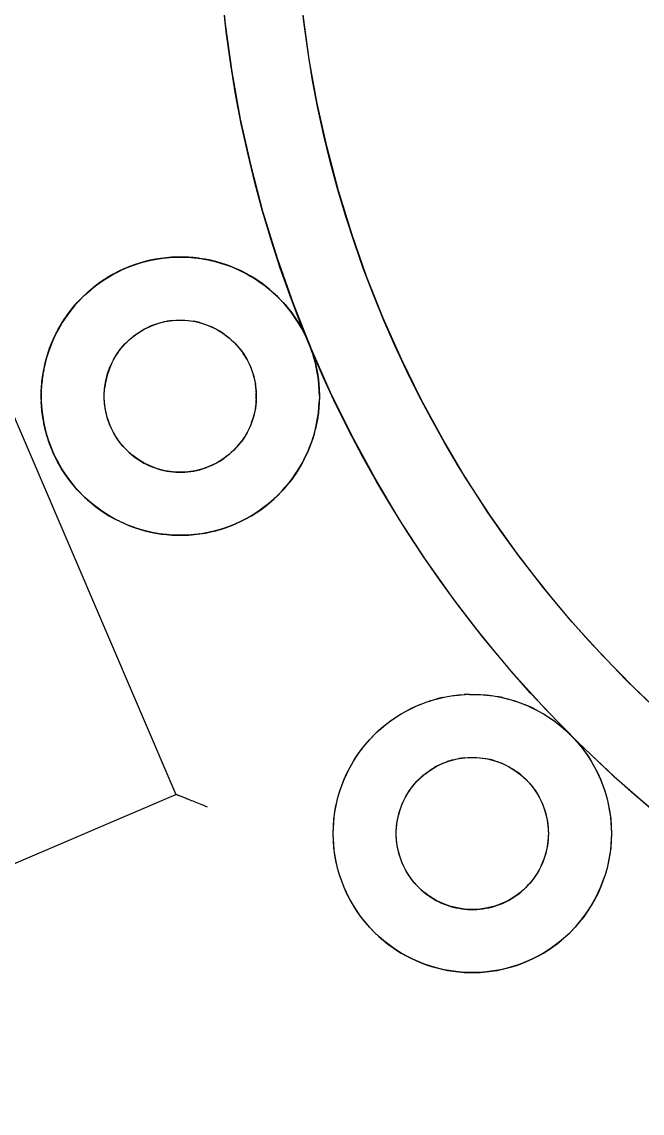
# Model space of a CAD drawing. Header units: millimetres. Extents: x -65 to 206, y -204 to 46.
# Drawn here: x -32.29 to -18.01, y -28.35 to -3.25 of the extents above; entities that cross this region are included whole.
import ezdxf

# ---------------------------------------------------------------- set-up
doc = ezdxf.new("R2010")
doc.units = ezdxf.units.MM
doc.layers.add('TOP_XY', color=7, linetype='Continuous')

msp = doc.modelspace()

# ---------------------------------------------------------------- linework, layer by layer
for centre, radius in [((0, 0), 27.8), ((0, 0), 26), ((-28.64, -11.863), 3.2), ((-28.64, -11.863), 1.75), ((-21.92, -21.92), 3.2), ((-21.92, -21.92), 1.75)]:
    msp.add_circle(centre, radius)
at = {"layer": 'TOP_XY'}
for p, q in [((-27.602, -3.309), (-27.712, -2.209)), ((-25.672, -4.118), (-25.815, -3.094)), ((-27.449, -4.403), (-27.602, -3.309)), ((-25.488, -5.136), (-25.672, -4.118)), ((-27.252, -5.491), (-27.449, -4.403)), ((-25.263, -6.145), (-25.488, -5.136)), ((-27.012, -6.57), (-27.252, -5.491)), ((-24.999, -7.144), (-25.263, -6.145)), ((-35.046, -6.316), (-28.743, -21.022)), ((-26.73, -7.639), (-27.012, -6.57)), ((-24.695, -8.133), (-24.999, -7.144)), ((-26.405, -8.696), (-26.73, -7.639)), ((-24.352, -9.108), (-24.695, -8.133)), ((-29.599, -8.81), (-29.476, -8.774)), ((-29.458, -8.769), (-29.581, -8.804)), ((-29.476, -8.774), (-29.581, -8.804)), ((-29.476, -8.774), (-29.352, -8.743)), ((-29.476, -8.774), (-29.458, -8.769)), ((-29.335, -8.739), (-29.458, -8.769)), ((-29.352, -8.743), (-29.458, -8.769)), ((-29.352, -8.743), (-29.227, -8.718)), ((-29.352, -8.743), (-29.335, -8.739)), ((-29.21, -8.714), (-29.335, -8.739)), ((-29.227, -8.718), (-29.335, -8.739)), ((-29.227, -8.718), (-29.102, -8.697)), ((-29.227, -8.718), (-29.21, -8.714)), ((-29.084, -8.694), (-29.21, -8.714)), ((-29.102, -8.697), (-29.21, -8.714)), ((-29.102, -8.697), (-28.975, -8.681)), ((-29.102, -8.697), (-29.084, -8.694)), ((-28.958, -8.679), (-29.084, -8.694)), ((-28.975, -8.681), (-29.084, -8.694)), ((-28.975, -8.681), (-28.848, -8.67)), ((-28.975, -8.681), (-28.958, -8.679)), ((-28.831, -8.669), (-28.958, -8.679)), ((-28.848, -8.67), (-28.958, -8.679)), ((-28.848, -8.67), (-28.72, -8.664)), ((-28.848, -8.67), (-28.831, -8.669)), ((-28.72, -8.664), (-28.831, -8.669)), ((-28.704, -8.664), (-28.831, -8.669)), ((-28.72, -8.664), (-28.592, -8.664)), ((-28.72, -8.664), (-28.704, -8.664)), ((-28.592, -8.664), (-28.704, -8.664)), ((-28.577, -8.664), (-28.704, -8.664)), ((-28.592, -8.664), (-28.465, -8.668)), ((-28.592, -8.664), (-28.577, -8.664)), ((-28.465, -8.668), (-28.577, -8.664)), ((-28.449, -8.669), (-28.577, -8.664)), ((-28.465, -8.668), (-28.338, -8.678)), ((-28.465, -8.668), (-28.449, -8.669)), ((-28.338, -8.678), (-28.449, -8.669)), ((-28.323, -8.679), (-28.449, -8.669)), ((-28.211, -8.692), (-28.338, -8.678)), ((-28.338, -8.678), (-28.323, -8.679)), ((-28.211, -8.692), (-28.323, -8.679)), ((-28.196, -8.694), (-28.323, -8.679)), ((-28.211, -8.692), (-28.085, -8.712)), ((-28.211, -8.692), (-28.196, -8.694)), ((-28.085, -8.712), (-28.196, -8.694)), ((-28.071, -8.714), (-28.196, -8.694)), ((-28.085, -8.712), (-27.959, -8.736)), ((-28.085, -8.712), (-28.071, -8.714)), ((-27.959, -8.736), (-28.071, -8.714)), ((-27.946, -8.739), (-28.071, -8.714)), ((-27.959, -8.736), (-27.835, -8.766)), ((-27.959, -8.736), (-27.946, -8.739)), ((-27.835, -8.766), (-27.946, -8.739)), ((-27.822, -8.769), (-27.946, -8.739)), ((-27.835, -8.766), (-27.712, -8.801)), ((-27.835, -8.766), (-27.822, -8.769)), ((-27.712, -8.801), (-27.822, -8.769)), ((-27.7, -8.804), (-27.822, -8.769)), ((-26.038, -9.739), (-26.405, -8.696)), ((-30.185, -9.061), (-30.072, -9.001)), ((-30.053, -8.992), (-30.166, -9.05)), ((-30.072, -9.001), (-30.166, -9.05)), ((-30.072, -9.001), (-29.956, -8.946)), ((-30.072, -9.001), (-30.053, -8.992)), ((-29.938, -8.938), (-30.053, -8.992)), ((-29.956, -8.946), (-30.053, -8.992)), ((-29.956, -8.946), (-29.839, -8.896)), ((-29.956, -8.946), (-29.938, -8.938)), ((-29.821, -8.889), (-29.938, -8.938)), ((-29.839, -8.896), (-29.938, -8.938)), ((-29.839, -8.896), (-29.72, -8.851)), ((-29.839, -8.896), (-29.821, -8.889)), ((-29.701, -8.844), (-29.821, -8.889)), ((-29.72, -8.851), (-29.821, -8.889)), ((-29.72, -8.851), (-29.599, -8.81)), ((-29.72, -8.851), (-29.701, -8.844)), ((-29.581, -8.804), (-29.701, -8.844)), ((-29.599, -8.81), (-29.701, -8.844)), ((-29.599, -8.81), (-29.581, -8.804)), ((-27.712, -8.801), (-27.591, -8.84)), ((-27.712, -8.801), (-27.7, -8.804)), ((-27.591, -8.84), (-27.7, -8.804)), ((-27.579, -8.844), (-27.7, -8.804)), ((-27.471, -8.884), (-27.591, -8.84)), ((-27.591, -8.84), (-27.579, -8.844)), ((-27.471, -8.884), (-27.579, -8.844)), ((-27.46, -8.889), (-27.579, -8.844)), ((-27.471, -8.884), (-27.353, -8.933)), ((-27.471, -8.884), (-27.46, -8.889)), ((-27.353, -8.933), (-27.46, -8.889)), ((-27.343, -8.938), (-27.46, -8.889)), ((-27.353, -8.933), (-27.238, -8.987)), ((-27.353, -8.933), (-27.343, -8.938)), ((-27.238, -8.987), (-27.343, -8.938)), ((-27.227, -8.992), (-27.343, -8.938)), ((-27.238, -8.987), (-27.124, -9.045)), ((-27.238, -8.987), (-27.227, -8.992)), ((-27.124, -9.045), (-27.227, -8.992)), ((-27.114, -9.05), (-27.227, -8.992)), ((-30.61, -9.342), (-30.508, -9.265)), ((-30.49, -9.252), (-30.593, -9.328)), ((-30.508, -9.265), (-30.593, -9.328)), ((-30.508, -9.265), (-30.403, -9.193)), ((-30.508, -9.265), (-30.49, -9.252)), ((-30.385, -9.181), (-30.49, -9.252)), ((-30.403, -9.193), (-30.49, -9.252)), ((-30.403, -9.193), (-30.295, -9.124)), ((-30.403, -9.193), (-30.385, -9.181)), ((-30.277, -9.113), (-30.385, -9.181)), ((-30.295, -9.124), (-30.385, -9.181)), ((-30.295, -9.124), (-30.185, -9.061)), ((-30.295, -9.124), (-30.277, -9.113)), ((-30.166, -9.05), (-30.277, -9.113)), ((-30.185, -9.061), (-30.277, -9.113)), ((-30.185, -9.061), (-30.166, -9.05)), ((-27.124, -9.045), (-27.013, -9.108)), ((-27.124, -9.045), (-27.114, -9.05)), ((-27.013, -9.108), (-27.114, -9.05)), ((-27.004, -9.113), (-27.114, -9.05)), ((-26.904, -9.175), (-27.013, -9.108)), ((-27.013, -9.108), (-27.004, -9.113)), ((-26.904, -9.175), (-27.004, -9.113)), ((-26.896, -9.181), (-27.004, -9.113)), ((-26.904, -9.175), (-26.798, -9.246)), ((-26.904, -9.175), (-26.896, -9.181)), ((-26.798, -9.246), (-26.896, -9.181)), ((-26.79, -9.252), (-26.896, -9.181)), ((-26.798, -9.246), (-26.695, -9.322)), ((-26.798, -9.246), (-26.79, -9.252)), ((-26.695, -9.322), (-26.79, -9.252)), ((-26.688, -9.328), (-26.79, -9.252)), ((-23.971, -10.069), (-24.352, -9.108)), ((-30.897, -9.595), (-30.805, -9.507)), ((-30.788, -9.491), (-30.88, -9.578)), ((-30.805, -9.507), (-30.88, -9.578)), ((-30.805, -9.507), (-30.709, -9.422)), ((-30.805, -9.507), (-30.788, -9.491)), ((-30.692, -9.407), (-30.788, -9.491)), ((-30.709, -9.422), (-30.788, -9.491)), ((-30.709, -9.422), (-30.61, -9.342)), ((-30.709, -9.422), (-30.692, -9.407)), ((-30.593, -9.328), (-30.692, -9.407)), ((-30.61, -9.342), (-30.692, -9.407)), ((-30.61, -9.342), (-30.593, -9.328)), ((-26.695, -9.322), (-26.596, -9.402)), ((-26.695, -9.322), (-26.688, -9.328)), ((-26.596, -9.402), (-26.688, -9.328)), ((-26.589, -9.407), (-26.688, -9.328)), ((-26.596, -9.402), (-26.499, -9.485)), ((-26.596, -9.402), (-26.589, -9.407)), ((-26.499, -9.485), (-26.589, -9.407)), ((-26.493, -9.491), (-26.589, -9.407)), ((-26.499, -9.485), (-26.406, -9.572)), ((-26.499, -9.485), (-26.493, -9.491)), ((-26.406, -9.572), (-26.493, -9.491)), ((-26.4, -9.578), (-26.493, -9.491)), ((-31.152, -9.881), (-31.071, -9.782)), ((-31.055, -9.763), (-31.136, -9.861)), ((-31.071, -9.782), (-31.136, -9.861)), ((-31.071, -9.782), (-30.986, -9.687)), ((-31.071, -9.782), (-31.055, -9.763)), ((-30.969, -9.669), (-31.055, -9.763)), ((-30.986, -9.687), (-31.055, -9.763)), ((-30.986, -9.687), (-30.897, -9.595)), ((-30.986, -9.687), (-30.969, -9.669)), ((-30.88, -9.578), (-30.969, -9.669)), ((-30.897, -9.595), (-30.969, -9.669)), ((-30.897, -9.595), (-30.88, -9.578)), ((-26.316, -9.663), (-26.406, -9.572)), ((-26.406, -9.572), (-26.4, -9.578)), ((-26.316, -9.663), (-26.4, -9.578)), ((-26.311, -9.669), (-26.4, -9.578)), ((-26.316, -9.663), (-26.23, -9.758)), ((-26.316, -9.663), (-26.311, -9.669)), ((-26.23, -9.758), (-26.311, -9.669)), ((-26.226, -9.763), (-26.311, -9.669)), ((-26.23, -9.758), (-26.148, -9.856)), ((-26.23, -9.758), (-26.226, -9.763)), ((-26.148, -9.856), (-26.226, -9.763)), ((-26.144, -9.861), (-26.226, -9.763)), ((-25.631, -10.766), (-26.038, -9.739)), ((-31.302, -10.087), (-31.229, -9.982)), ((-31.214, -9.962), (-31.288, -10.066)), ((-31.229, -9.982), (-31.288, -10.066)), ((-31.229, -9.982), (-31.152, -9.881)), ((-31.229, -9.982), (-31.214, -9.962)), ((-31.136, -9.861), (-31.214, -9.962)), ((-31.152, -9.881), (-31.214, -9.962)), ((-31.152, -9.881), (-31.136, -9.861)), ((-26.148, -9.856), (-26.07, -9.957)), ((-26.148, -9.856), (-26.144, -9.861)), ((-26.07, -9.957), (-26.144, -9.861)), ((-26.066, -9.962), (-26.144, -9.861)), ((-26.07, -9.957), (-25.996, -10.061)), ((-26.07, -9.957), (-26.066, -9.962)), ((-25.996, -10.061), (-26.066, -9.962)), ((-25.993, -10.066), (-26.066, -9.962)), ((-31.422, -10.282), (-31.483, -10.393)), ((-31.435, -10.305), (-31.371, -10.195)), ((-31.435, -10.305), (-31.422, -10.282)), ((-31.357, -10.172), (-31.422, -10.282)), ((-31.371, -10.195), (-31.422, -10.282)), ((-31.371, -10.195), (-31.302, -10.087)), ((-31.371, -10.195), (-31.357, -10.172)), ((-31.288, -10.066), (-31.357, -10.172)), ((-31.302, -10.087), (-31.357, -10.172)), ((-31.302, -10.087), (-31.288, -10.066)), ((-29.413, -10.293), (-29.35, -10.264)), ((-29.286, -10.237), (-29.35, -10.264)), ((-29.221, -10.212), (-29.286, -10.237)), ((-29.221, -10.212), (-29.155, -10.19)), ((-29.155, -10.19), (-29.088, -10.171)), ((-29.088, -10.171), (-29.02, -10.155)), ((-29.02, -10.155), (-28.952, -10.141)), ((-28.883, -10.13), (-28.952, -10.141)), ((-28.814, -10.122), (-28.883, -10.13)), ((-28.814, -10.122), (-28.745, -10.116)), ((-28.745, -10.116), (-28.675, -10.114)), ((-28.675, -10.114), (-28.605, -10.114)), ((-28.605, -10.114), (-28.536, -10.116)), ((-28.536, -10.116), (-28.467, -10.122)), ((-28.467, -10.122), (-28.397, -10.13)), ((-28.397, -10.13), (-28.329, -10.141)), ((-28.261, -10.155), (-28.329, -10.141)), ((-28.193, -10.171), (-28.261, -10.155)), ((-28.193, -10.171), (-28.126, -10.19)), ((-28.126, -10.19), (-28.06, -10.212)), ((-28.06, -10.212), (-27.995, -10.237)), ((-27.995, -10.237), (-27.931, -10.264)), ((-27.931, -10.264), (-27.868, -10.293)), ((-25.996, -10.061), (-25.927, -10.167)), ((-25.996, -10.061), (-25.993, -10.066)), ((-25.927, -10.167), (-25.993, -10.066)), ((-25.924, -10.172), (-25.993, -10.066)), ((-25.927, -10.167), (-25.861, -10.277)), ((-25.927, -10.167), (-25.924, -10.172)), ((-25.861, -10.277), (-25.924, -10.172)), ((-25.858, -10.282), (-25.924, -10.172)), ((-25.8, -10.389), (-25.861, -10.277)), ((-25.861, -10.277), (-25.858, -10.282)), ((-25.8, -10.389), (-25.858, -10.282)), ((-25.798, -10.393), (-25.858, -10.282)), ((-23.552, -11.014), (-23.971, -10.069)), ((-31.601, -10.65), (-31.551, -10.533)), ((-31.539, -10.508), (-31.591, -10.624)), ((-31.551, -10.533), (-31.591, -10.624)), ((-31.551, -10.533), (-31.495, -10.418)), ((-31.551, -10.533), (-31.539, -10.508)), ((-31.483, -10.393), (-31.539, -10.508)), ((-31.495, -10.418), (-31.539, -10.508)), ((-31.495, -10.418), (-31.435, -10.305)), ((-31.495, -10.418), (-31.483, -10.393)), ((-31.435, -10.305), (-31.483, -10.393)), ((-29.815, -10.566), (-29.762, -10.52)), ((-29.762, -10.52), (-29.708, -10.477)), ((-29.708, -10.477), (-29.652, -10.435)), ((-29.652, -10.435), (-29.594, -10.396)), ((-29.594, -10.396), (-29.535, -10.359)), ((-29.535, -10.359), (-29.475, -10.325)), ((-29.475, -10.325), (-29.413, -10.293)), ((-27.868, -10.293), (-27.806, -10.325)), ((-27.806, -10.325), (-27.745, -10.359)), ((-27.686, -10.396), (-27.745, -10.359)), ((-27.629, -10.435), (-27.686, -10.396)), ((-27.629, -10.435), (-27.573, -10.477)), ((-27.573, -10.477), (-27.518, -10.52)), ((-27.518, -10.52), (-27.466, -10.566)), ((-25.8, -10.389), (-25.743, -10.504)), ((-25.8, -10.389), (-25.798, -10.393)), ((-25.743, -10.504), (-25.798, -10.393)), ((-25.742, -10.508), (-25.798, -10.393)), ((-25.743, -10.504), (-25.692, -10.62)), ((-25.743, -10.504), (-25.742, -10.508)), ((-25.692, -10.62), (-25.742, -10.508)), ((-25.69, -10.624), (-25.742, -10.508)), ((-31.647, -10.769), (-31.689, -10.89)), ((-31.637, -10.742), (-31.68, -10.862)), ((-31.647, -10.769), (-31.68, -10.862)), ((-31.647, -10.769), (-31.601, -10.65)), ((-31.647, -10.769), (-31.637, -10.742)), ((-31.591, -10.624), (-31.637, -10.742)), ((-31.601, -10.65), (-31.637, -10.742)), ((-31.601, -10.65), (-31.591, -10.624)), ((-30.048, -10.823), (-30.005, -10.768)), ((-30.005, -10.768), (-29.961, -10.715)), ((-29.961, -10.715), (-29.914, -10.663)), ((-29.914, -10.663), (-29.865, -10.614)), ((-29.865, -10.614), (-29.815, -10.566)), ((-27.466, -10.566), (-27.415, -10.614)), ((-27.415, -10.614), (-27.366, -10.663)), ((-27.366, -10.663), (-27.32, -10.715)), ((-27.32, -10.715), (-27.275, -10.768)), ((-27.275, -10.768), (-27.233, -10.823)), ((-25.692, -10.62), (-25.644, -10.739)), ((-25.692, -10.62), (-25.69, -10.624)), ((-25.644, -10.739), (-25.69, -10.624)), ((-25.643, -10.742), (-25.69, -10.624)), ((-25.644, -10.739), (-25.602, -10.859)), ((-25.644, -10.739), (-25.643, -10.742)), ((-25.602, -10.859), (-25.643, -10.742)), ((-25.601, -10.862), (-25.643, -10.742)), ((-25.182, -11.777), (-25.631, -10.766)), ((-31.756, -11.136), (-31.725, -11.012)), ((-31.717, -10.984), (-31.75, -11.107)), ((-31.725, -11.012), (-31.75, -11.107)), ((-31.725, -11.012), (-31.689, -10.89)), ((-31.725, -11.012), (-31.717, -10.984)), ((-31.68, -10.862), (-31.717, -10.984)), ((-31.689, -10.89), (-31.717, -10.984)), ((-31.689, -10.89), (-31.68, -10.862)), ((-30.195, -11.059), (-30.162, -10.998)), ((-30.162, -10.998), (-30.126, -10.938)), ((-30.126, -10.938), (-30.088, -10.88)), ((-30.088, -10.88), (-30.048, -10.823)), ((-27.233, -10.823), (-27.192, -10.88)), ((-27.155, -10.938), (-27.192, -10.88)), ((-27.119, -10.998), (-27.155, -10.938)), ((-27.119, -10.998), (-27.086, -11.059)), ((-25.602, -10.859), (-25.564, -10.981)), ((-25.602, -10.859), (-25.601, -10.862)), ((-25.564, -10.981), (-25.601, -10.862)), ((-25.563, -10.984), (-25.601, -10.862)), ((-25.531, -11.105), (-25.564, -10.981)), ((-25.564, -10.981), (-25.563, -10.984)), ((-25.531, -11.105), (-25.563, -10.984)), ((-25.531, -11.107), (-25.563, -10.984)), ((-23.095, -11.942), (-23.552, -11.014)), ((-31.805, -11.386), (-31.783, -11.261)), ((-31.777, -11.231), (-31.8, -11.356)), ((-31.783, -11.261), (-31.8, -11.356)), ((-31.783, -11.261), (-31.756, -11.136)), ((-31.783, -11.261), (-31.777, -11.231)), ((-31.75, -11.107), (-31.777, -11.231)), ((-31.756, -11.136), (-31.777, -11.231)), ((-31.756, -11.136), (-31.75, -11.107)), ((-30.279, -11.25), (-30.302, -11.316)), ((-30.254, -11.185), (-30.279, -11.25)), ((-30.225, -11.122), (-30.254, -11.185)), ((-30.225, -11.122), (-30.195, -11.059)), ((-27.086, -11.059), (-27.055, -11.122)), ((-27.055, -11.122), (-27.027, -11.185)), ((-27.027, -11.185), (-27.001, -11.25)), ((-27.001, -11.25), (-26.978, -11.316)), ((-25.531, -11.105), (-25.504, -11.229)), ((-25.531, -11.105), (-25.531, -11.107)), ((-25.504, -11.229), (-25.531, -11.107)), ((-25.503, -11.231), (-25.531, -11.107)), ((-25.504, -11.229), (-25.481, -11.355)), ((-25.504, -11.229), (-25.503, -11.231)), ((-25.481, -11.355), (-25.503, -11.231)), ((-25.481, -11.356), (-25.503, -11.231)), ((-31.832, -11.64), (-31.821, -11.513)), ((-31.818, -11.482), (-31.83, -11.609)), ((-31.821, -11.513), (-31.83, -11.609)), ((-31.821, -11.513), (-31.805, -11.386)), ((-31.821, -11.513), (-31.818, -11.482)), ((-31.8, -11.356), (-31.818, -11.482)), ((-31.805, -11.386), (-31.818, -11.482)), ((-31.805, -11.386), (-31.8, -11.356)), ((-30.356, -11.518), (-30.368, -11.586)), ((-30.341, -11.45), (-30.356, -11.518)), ((-30.323, -11.382), (-30.341, -11.45)), ((-30.302, -11.316), (-30.323, -11.382)), ((-26.978, -11.316), (-26.958, -11.382)), ((-26.958, -11.382), (-26.94, -11.45)), ((-26.94, -11.45), (-26.925, -11.518)), ((-26.925, -11.518), (-26.912, -11.586)), ((-25.481, -11.355), (-25.463, -11.481)), ((-25.481, -11.355), (-25.481, -11.356)), ((-25.463, -11.481), (-25.481, -11.356)), ((-25.463, -11.482), (-25.481, -11.356)), ((-25.463, -11.481), (-25.45, -11.608)), ((-25.463, -11.481), (-25.463, -11.482)), ((-25.45, -11.609), (-25.463, -11.482)), ((-31.838, -11.736), (-31.84, -11.863)), ((-31.839, -11.768), (-31.84, -11.87)), ((-31.839, -11.768), (-31.84, -11.863)), ((-31.839, -11.768), (-31.832, -11.64)), ((-31.839, -11.768), (-31.838, -11.736)), ((-31.83, -11.609), (-31.838, -11.736)), ((-31.832, -11.64), (-31.838, -11.736)), ((-31.832, -11.64), (-31.83, -11.609)), ((-30.39, -11.863), (-30.389, -11.794)), ((-30.389, -11.794), (-30.385, -11.724)), ((-30.385, -11.724), (-30.378, -11.655)), ((-30.368, -11.586), (-30.378, -11.655)), ((-26.903, -11.655), (-26.912, -11.586)), ((-26.896, -11.724), (-26.903, -11.655)), ((-26.896, -11.724), (-26.892, -11.794)), ((-26.89, -11.863), (-26.892, -11.794)), ((-25.45, -11.608), (-25.443, -11.736)), ((-25.443, -11.736), (-25.45, -11.609)), ((-25.44, -11.863), (-25.443, -11.736)), ((-25.44, -11.863), (-25.443, -11.736)), ((-24.694, -12.768), (-25.182, -11.777)), ((-31.84, -11.87), (-31.84, -11.863)), ((-31.84, -11.863), (-31.838, -11.99)), ((-31.84, -11.87), (-31.838, -11.974)), ((-31.838, -11.974), (-31.833, -12.077)), ((-31.838, -11.974), (-31.838, -11.99)), ((-31.833, -12.077), (-31.838, -11.99)), ((-31.838, -11.99), (-31.83, -12.117)), ((-30.389, -11.933), (-30.39, -11.863)), ((-30.385, -12.002), (-30.389, -11.933)), ((-30.378, -12.071), (-30.385, -12.002)), ((-26.896, -12.002), (-26.903, -12.071)), ((-26.892, -11.933), (-26.896, -12.002)), ((-26.892, -11.933), (-26.89, -11.863)), ((-25.443, -11.99), (-25.45, -12.117)), ((-25.45, -12.117), (-25.443, -11.99)), ((-25.44, -11.863), (-25.443, -11.99)), ((-25.44, -11.863), (-25.443, -11.99)), ((-22.602, -12.85), (-23.095, -11.942)), ((-31.833, -12.077), (-31.825, -12.18)), ((-31.833, -12.077), (-31.83, -12.117)), ((-31.825, -12.18), (-31.83, -12.117)), ((-31.83, -12.117), (-31.818, -12.244)), ((-31.825, -12.18), (-31.813, -12.283)), ((-31.825, -12.18), (-31.818, -12.244)), ((-31.813, -12.283), (-31.818, -12.244)), ((-31.818, -12.244), (-31.8, -12.37)), ((-31.813, -12.283), (-31.797, -12.386)), ((-31.813, -12.283), (-31.8, -12.37)), ((-30.368, -12.14), (-30.378, -12.071)), ((-30.356, -12.209), (-30.368, -12.14)), ((-30.341, -12.277), (-30.356, -12.209)), ((-30.323, -12.344), (-30.341, -12.277)), ((-26.94, -12.277), (-26.958, -12.344)), ((-26.925, -12.209), (-26.94, -12.277)), ((-26.912, -12.14), (-26.925, -12.209)), ((-26.903, -12.071), (-26.912, -12.14)), ((-25.463, -12.243), (-25.481, -12.369)), ((-25.481, -12.37), (-25.463, -12.244)), ((-25.45, -12.117), (-25.463, -12.243)), ((-25.463, -12.244), (-25.45, -12.117)), ((-31.797, -12.386), (-31.8, -12.37)), ((-31.8, -12.37), (-31.777, -12.495)), ((-31.797, -12.386), (-31.779, -12.488)), ((-31.779, -12.488), (-31.756, -12.591)), ((-31.779, -12.488), (-31.777, -12.495)), ((-31.756, -12.591), (-31.777, -12.495)), ((-31.777, -12.495), (-31.75, -12.619)), ((-30.302, -12.411), (-30.323, -12.344)), ((-30.279, -12.476), (-30.302, -12.411)), ((-30.254, -12.541), (-30.279, -12.476)), ((-30.225, -12.605), (-30.254, -12.541)), ((-27.027, -12.541), (-27.055, -12.605)), ((-27.001, -12.476), (-27.027, -12.541)), ((-27.001, -12.476), (-26.978, -12.411)), ((-26.978, -12.411), (-26.958, -12.344)), ((-25.503, -12.494), (-25.531, -12.618)), ((-25.531, -12.618), (-25.503, -12.495)), ((-25.531, -12.619), (-25.503, -12.495)), ((-25.481, -12.369), (-25.503, -12.494)), ((-25.503, -12.494), (-25.481, -12.37)), ((-25.503, -12.495), (-25.481, -12.37)), ((-25.503, -12.494), (-25.503, -12.495)), ((-31.756, -12.591), (-31.731, -12.692)), ((-31.756, -12.591), (-31.75, -12.619)), ((-31.731, -12.692), (-31.75, -12.619)), ((-31.75, -12.619), (-31.717, -12.743)), ((-31.731, -12.692), (-31.702, -12.793)), ((-31.731, -12.692), (-31.717, -12.743)), ((-31.702, -12.793), (-31.717, -12.743)), ((-31.717, -12.743), (-31.68, -12.864)), ((-31.702, -12.793), (-31.67, -12.893)), ((-31.702, -12.793), (-31.68, -12.864)), ((-30.195, -12.667), (-30.225, -12.605)), ((-30.162, -12.728), (-30.195, -12.667)), ((-30.126, -12.788), (-30.162, -12.728)), ((-30.088, -12.846), (-30.126, -12.788)), ((-27.155, -12.788), (-27.192, -12.846)), ((-27.119, -12.728), (-27.155, -12.788)), ((-27.086, -12.667), (-27.119, -12.728)), ((-27.055, -12.605), (-27.086, -12.667)), ((-25.601, -12.864), (-25.563, -12.743)), ((-25.563, -12.741), (-25.6, -12.862)), ((-25.6, -12.862), (-25.563, -12.743)), ((-25.563, -12.741), (-25.531, -12.618)), ((-25.563, -12.741), (-25.531, -12.619)), ((-25.563, -12.743), (-25.531, -12.619)), ((-25.563, -12.741), (-25.563, -12.743)), ((-25.531, -12.618), (-25.531, -12.619)), ((-24.167, -13.74), (-24.694, -12.768)), ((-31.67, -12.893), (-31.68, -12.864)), ((-31.68, -12.864), (-31.637, -12.984)), ((-31.67, -12.893), (-31.635, -12.992)), ((-31.67, -12.893), (-31.637, -12.984)), ((-31.635, -12.992), (-31.637, -12.984)), ((-31.637, -12.984), (-31.591, -13.102)), ((-31.635, -12.992), (-31.596, -13.09)), ((-30.048, -12.903), (-30.088, -12.846)), ((-30.005, -12.958), (-30.048, -12.903)), ((-29.961, -13.012), (-30.005, -12.958)), ((-29.914, -13.063), (-29.961, -13.012)), ((-27.32, -13.012), (-27.366, -13.063)), ((-27.32, -13.012), (-27.275, -12.958)), ((-27.275, -12.958), (-27.233, -12.903)), ((-27.192, -12.846), (-27.233, -12.903)), ((-25.69, -13.102), (-25.643, -12.984)), ((-25.642, -12.982), (-25.689, -13.1)), ((-25.689, -13.1), (-25.643, -12.984)), ((-25.643, -12.984), (-25.601, -12.864)), ((-25.642, -12.982), (-25.643, -12.984)), ((-25.6, -12.862), (-25.642, -12.982)), ((-25.642, -12.982), (-25.601, -12.864)), ((-25.6, -12.862), (-25.601, -12.864)), ((-22.074, -13.739), (-22.602, -12.85)), ((-31.596, -13.09), (-31.554, -13.187)), ((-31.596, -13.09), (-31.591, -13.102)), ((-31.554, -13.187), (-31.591, -13.102)), ((-31.591, -13.102), (-31.539, -13.219)), ((-31.509, -13.282), (-31.554, -13.187)), ((-31.554, -13.187), (-31.539, -13.219)), ((-31.509, -13.282), (-31.539, -13.219)), ((-31.539, -13.219), (-31.483, -13.333)), ((-31.509, -13.282), (-31.46, -13.376)), ((-31.509, -13.282), (-31.483, -13.333)), ((-29.914, -13.063), (-29.865, -13.113)), ((-29.865, -13.113), (-29.815, -13.161)), ((-29.815, -13.161), (-29.762, -13.206)), ((-29.762, -13.206), (-29.708, -13.25)), ((-29.708, -13.25), (-29.652, -13.291)), ((-29.652, -13.291), (-29.594, -13.33)), ((-27.686, -13.33), (-27.629, -13.291)), ((-27.573, -13.25), (-27.629, -13.291)), ((-27.518, -13.206), (-27.573, -13.25)), ((-27.466, -13.161), (-27.518, -13.206)), ((-27.415, -13.113), (-27.466, -13.161)), ((-27.366, -13.063), (-27.415, -13.113)), ((-25.798, -13.333), (-25.742, -13.219)), ((-25.796, -13.33), (-25.74, -13.216)), ((-25.796, -13.33), (-25.742, -13.219)), ((-25.742, -13.219), (-25.69, -13.102)), ((-25.74, -13.216), (-25.742, -13.219)), ((-25.689, -13.1), (-25.74, -13.216)), ((-25.74, -13.216), (-25.69, -13.102)), ((-25.689, -13.1), (-25.69, -13.102)), ((-31.46, -13.376), (-31.483, -13.333)), ((-31.483, -13.333), (-31.422, -13.445)), ((-31.46, -13.376), (-31.409, -13.468)), ((-31.46, -13.376), (-31.422, -13.445)), ((-31.409, -13.468), (-31.422, -13.445)), ((-31.422, -13.445), (-31.357, -13.554)), ((-31.355, -13.558), (-31.409, -13.468)), ((-31.409, -13.468), (-31.357, -13.554)), ((-29.594, -13.33), (-29.535, -13.367)), ((-29.535, -13.367), (-29.475, -13.401)), ((-29.475, -13.401), (-29.413, -13.433)), ((-29.413, -13.433), (-29.35, -13.463)), ((-29.35, -13.463), (-29.286, -13.49)), ((-29.286, -13.49), (-29.221, -13.514)), ((-29.221, -13.514), (-29.155, -13.536)), ((-29.155, -13.536), (-29.088, -13.555)), ((-28.193, -13.555), (-28.126, -13.536)), ((-28.126, -13.536), (-28.06, -13.514)), ((-28.06, -13.514), (-27.995, -13.49)), ((-27.931, -13.463), (-27.995, -13.49)), ((-27.868, -13.433), (-27.931, -13.463)), ((-27.806, -13.401), (-27.868, -13.433)), ((-27.745, -13.367), (-27.806, -13.401)), ((-27.745, -13.367), (-27.686, -13.33)), ((-25.922, -13.551), (-25.991, -13.658)), ((-25.924, -13.554), (-25.858, -13.445)), ((-25.922, -13.551), (-25.924, -13.554)), ((-25.857, -13.442), (-25.922, -13.551)), ((-25.922, -13.551), (-25.858, -13.445)), ((-25.858, -13.445), (-25.798, -13.333)), ((-25.857, -13.442), (-25.858, -13.445)), ((-25.796, -13.33), (-25.857, -13.442)), ((-25.857, -13.442), (-25.798, -13.333)), ((-25.796, -13.33), (-25.798, -13.333)), ((-31.355, -13.558), (-31.357, -13.554)), ((-31.357, -13.554), (-31.288, -13.661)), ((-31.298, -13.646), (-31.355, -13.558)), ((-31.238, -13.731), (-31.298, -13.646)), ((-31.298, -13.646), (-31.288, -13.661)), ((-31.238, -13.731), (-31.288, -13.661)), ((-31.288, -13.661), (-31.214, -13.765)), ((-31.176, -13.815), (-31.238, -13.731)), ((-31.238, -13.731), (-31.214, -13.765)), ((-31.176, -13.815), (-31.214, -13.765)), ((-31.214, -13.765), (-31.136, -13.865)), ((-29.088, -13.555), (-29.02, -13.571)), ((-29.02, -13.571), (-28.952, -13.585)), ((-28.952, -13.585), (-28.883, -13.596)), ((-28.883, -13.596), (-28.814, -13.605)), ((-28.814, -13.605), (-28.745, -13.61)), ((-28.745, -13.61), (-28.675, -13.613)), ((-28.675, -13.613), (-28.605, -13.613)), ((-28.605, -13.613), (-28.536, -13.61)), ((-28.536, -13.61), (-28.467, -13.605)), ((-28.467, -13.605), (-28.397, -13.596)), ((-28.397, -13.596), (-28.329, -13.585)), ((-28.329, -13.585), (-28.261, -13.571)), ((-28.261, -13.571), (-28.193, -13.555)), ((-26.144, -13.865), (-26.066, -13.765)), ((-26.141, -13.862), (-26.064, -13.761)), ((-26.141, -13.862), (-26.066, -13.765)), ((-26.066, -13.765), (-25.993, -13.661)), ((-26.064, -13.761), (-26.066, -13.765)), ((-25.991, -13.658), (-26.064, -13.761)), ((-26.064, -13.761), (-25.993, -13.661)), ((-25.993, -13.661), (-25.924, -13.554)), ((-25.991, -13.658), (-25.993, -13.661)), ((-25.991, -13.658), (-25.924, -13.554)), ((-23.602, -14.69), (-24.167, -13.74)), ((-21.51, -14.606), (-22.074, -13.739)), ((-31.111, -13.897), (-31.176, -13.815)), ((-31.176, -13.815), (-31.136, -13.865)), ((-31.111, -13.897), (-31.136, -13.865)), ((-31.136, -13.865), (-31.055, -13.963)), ((-31.044, -13.976), (-31.111, -13.897)), ((-31.111, -13.897), (-31.055, -13.963)), ((-31.044, -13.976), (-31.055, -13.963)), ((-31.055, -13.963), (-30.969, -14.057)), ((-30.974, -14.053), (-31.044, -13.976)), ((-30.902, -14.127), (-30.974, -14.053)), ((-30.974, -14.053), (-30.969, -14.057)), ((-26.397, -14.145), (-26.308, -14.054)), ((-26.311, -14.057), (-26.226, -13.963)), ((-26.308, -14.054), (-26.311, -14.057)), ((-26.308, -14.054), (-26.223, -13.96)), ((-26.308, -14.054), (-26.226, -13.963)), ((-26.226, -13.963), (-26.144, -13.865)), ((-26.223, -13.96), (-26.226, -13.963)), ((-26.141, -13.862), (-26.223, -13.96)), ((-26.223, -13.96), (-26.144, -13.865)), ((-26.141, -13.862), (-26.144, -13.865)), ((-30.902, -14.127), (-30.969, -14.057)), ((-30.969, -14.057), (-30.88, -14.148)), ((-30.84, -14.187), (-30.902, -14.127)), ((-30.902, -14.127), (-30.88, -14.148)), ((-30.84, -14.187), (-30.88, -14.148)), ((-30.88, -14.148), (-30.788, -14.236)), ((-30.777, -14.245), (-30.84, -14.187)), ((-30.84, -14.187), (-30.788, -14.236)), ((-30.777, -14.245), (-30.788, -14.236)), ((-30.788, -14.236), (-30.692, -14.319)), ((-30.681, -14.328), (-30.777, -14.245)), ((-30.777, -14.245), (-30.692, -14.319)), ((-26.589, -14.319), (-26.493, -14.236)), ((-26.585, -14.316), (-26.489, -14.232)), ((-26.585, -14.316), (-26.493, -14.236)), ((-26.493, -14.236), (-26.4, -14.148)), ((-26.489, -14.232), (-26.493, -14.236)), ((-26.489, -14.232), (-26.397, -14.145)), ((-26.489, -14.232), (-26.4, -14.148)), ((-26.4, -14.148), (-26.311, -14.057)), ((-26.397, -14.145), (-26.4, -14.148)), ((-26.397, -14.145), (-26.311, -14.057)), ((-30.681, -14.328), (-30.692, -14.319)), ((-30.692, -14.319), (-30.593, -14.399)), ((-30.681, -14.328), (-30.581, -14.407)), ((-30.681, -14.328), (-30.593, -14.399)), ((-30.581, -14.407), (-30.593, -14.399)), ((-30.593, -14.399), (-30.49, -14.474)), ((-30.581, -14.407), (-30.479, -14.482)), ((-30.581, -14.407), (-30.49, -14.474)), ((-30.479, -14.482), (-30.49, -14.474)), ((-30.49, -14.474), (-30.385, -14.546)), ((-30.479, -14.482), (-30.374, -14.553)), ((-30.479, -14.482), (-30.385, -14.546)), ((-30.374, -14.553), (-30.385, -14.546)), ((-30.385, -14.546), (-30.277, -14.613)), ((-30.374, -14.553), (-30.265, -14.62)), ((-30.374, -14.553), (-30.277, -14.613)), ((-27.004, -14.613), (-26.896, -14.546)), ((-26.998, -14.61), (-26.89, -14.542)), ((-26.998, -14.61), (-26.896, -14.546)), ((-26.896, -14.546), (-26.79, -14.474)), ((-26.89, -14.542), (-26.896, -14.546)), ((-26.89, -14.542), (-26.785, -14.471)), ((-26.89, -14.542), (-26.79, -14.474)), ((-26.79, -14.474), (-26.688, -14.399)), ((-26.785, -14.471), (-26.79, -14.474)), ((-26.785, -14.471), (-26.683, -14.395)), ((-26.785, -14.471), (-26.688, -14.399)), ((-26.688, -14.399), (-26.589, -14.319)), ((-26.683, -14.395), (-26.688, -14.399)), ((-26.683, -14.395), (-26.585, -14.316)), ((-26.683, -14.395), (-26.589, -14.319)), ((-26.585, -14.316), (-26.589, -14.319)), ((-30.265, -14.62), (-30.277, -14.613)), ((-30.277, -14.613), (-30.166, -14.676)), ((-30.265, -14.62), (-30.155, -14.682)), ((-30.265, -14.62), (-30.166, -14.676)), ((-30.155, -14.682), (-30.166, -14.676)), ((-30.166, -14.676), (-30.053, -14.734)), ((-30.155, -14.682), (-30.042, -14.74)), ((-30.155, -14.682), (-30.053, -14.734)), ((-30.042, -14.74), (-30.053, -14.734)), ((-30.053, -14.734), (-29.938, -14.788)), ((-30.042, -14.74), (-29.926, -14.793)), ((-30.042, -14.74), (-29.938, -14.788)), ((-29.926, -14.793), (-29.938, -14.788)), ((-29.938, -14.788), (-29.821, -14.838)), ((-29.926, -14.793), (-29.809, -14.842)), ((-29.926, -14.793), (-29.821, -14.838)), ((-27.46, -14.838), (-27.343, -14.788)), ((-27.453, -14.835), (-27.336, -14.785)), ((-27.453, -14.835), (-27.343, -14.788)), ((-27.343, -14.788), (-27.227, -14.734)), ((-27.336, -14.785), (-27.343, -14.788)), ((-27.336, -14.785), (-27.221, -14.731)), ((-27.336, -14.785), (-27.227, -14.734)), ((-27.227, -14.734), (-27.114, -14.676)), ((-27.221, -14.731), (-27.227, -14.734)), ((-27.221, -14.731), (-27.108, -14.673)), ((-27.221, -14.731), (-27.114, -14.676)), ((-27.114, -14.676), (-27.004, -14.613)), ((-27.108, -14.673), (-27.114, -14.676)), ((-27.108, -14.673), (-26.998, -14.61)), ((-27.108, -14.673), (-27.004, -14.613)), ((-26.998, -14.61), (-27.004, -14.613)), ((-22.999, -15.617), (-23.602, -14.69)), ((-20.912, -15.449), (-21.51, -14.606)), ((-29.809, -14.842), (-29.821, -14.838)), ((-29.821, -14.838), (-29.701, -14.882)), ((-29.809, -14.842), (-29.69, -14.886)), ((-29.809, -14.842), (-29.701, -14.882)), ((-29.69, -14.886), (-29.701, -14.882)), ((-29.701, -14.882), (-29.581, -14.922)), ((-29.69, -14.886), (-29.569, -14.925)), ((-29.69, -14.886), (-29.581, -14.922)), ((-29.569, -14.925), (-29.581, -14.922)), ((-29.581, -14.922), (-29.458, -14.957)), ((-29.569, -14.925), (-29.447, -14.96)), ((-29.569, -14.925), (-29.458, -14.957)), ((-29.447, -14.96), (-29.458, -14.957)), ((-29.458, -14.957), (-29.335, -14.987)), ((-29.447, -14.96), (-29.324, -14.989)), ((-29.447, -14.96), (-29.335, -14.987)), ((-29.324, -14.989), (-29.335, -14.987)), ((-29.335, -14.987), (-29.21, -15.012)), ((-29.324, -14.989), (-29.199, -15.014)), ((-29.324, -14.989), (-29.21, -15.012)), ((-29.199, -15.014), (-29.21, -15.012)), ((-29.21, -15.012), (-29.084, -15.032)), ((-29.199, -15.014), (-29.074, -15.034)), ((-29.199, -15.014), (-29.084, -15.032)), ((-29.074, -15.034), (-29.084, -15.032)), ((-29.084, -15.032), (-28.958, -15.047)), ((-29.074, -15.034), (-28.947, -15.048)), ((-29.074, -15.034), (-28.958, -15.047)), ((-28.947, -15.048), (-28.958, -15.047)), ((-28.958, -15.047), (-28.831, -15.057)), ((-28.947, -15.048), (-28.821, -15.058)), ((-28.947, -15.048), (-28.831, -15.057)), ((-28.821, -15.058), (-28.831, -15.057)), ((-28.831, -15.057), (-28.704, -15.063)), ((-28.821, -15.058), (-28.694, -15.063)), ((-28.821, -15.058), (-28.704, -15.063)), ((-28.577, -15.063), (-28.449, -15.057)), ((-28.567, -15.062), (-28.44, -15.057)), ((-28.567, -15.062), (-28.449, -15.057)), ((-28.449, -15.057), (-28.323, -15.047)), ((-28.44, -15.057), (-28.449, -15.057)), ((-28.44, -15.057), (-28.313, -15.046)), ((-28.44, -15.057), (-28.323, -15.047)), ((-28.323, -15.047), (-28.196, -15.032)), ((-28.313, -15.046), (-28.323, -15.047)), ((-28.313, -15.046), (-28.187, -15.031)), ((-28.313, -15.046), (-28.196, -15.032)), ((-28.196, -15.032), (-28.071, -15.012)), ((-28.187, -15.031), (-28.196, -15.032)), ((-28.187, -15.031), (-28.062, -15.011)), ((-28.187, -15.031), (-28.071, -15.012)), ((-28.071, -15.012), (-27.946, -14.987)), ((-28.062, -15.011), (-28.071, -15.012)), ((-28.062, -15.011), (-27.938, -14.985)), ((-28.062, -15.011), (-27.946, -14.987)), ((-27.946, -14.987), (-27.822, -14.957)), ((-27.938, -14.985), (-27.946, -14.987)), ((-27.938, -14.985), (-27.814, -14.955)), ((-27.938, -14.985), (-27.822, -14.957)), ((-27.822, -14.957), (-27.7, -14.922)), ((-27.814, -14.955), (-27.822, -14.957)), ((-27.814, -14.955), (-27.692, -14.92)), ((-27.814, -14.955), (-27.7, -14.922)), ((-27.7, -14.922), (-27.579, -14.882)), ((-27.692, -14.92), (-27.7, -14.922)), ((-27.692, -14.92), (-27.572, -14.88)), ((-27.692, -14.92), (-27.579, -14.882)), ((-27.579, -14.882), (-27.46, -14.838)), ((-27.572, -14.88), (-27.579, -14.882)), ((-27.572, -14.88), (-27.453, -14.835)), ((-27.572, -14.88), (-27.46, -14.838)), ((-27.453, -14.835), (-27.46, -14.838)), ((-28.694, -15.063), (-28.704, -15.063)), ((-28.704, -15.063), (-28.577, -15.063)), ((-28.694, -15.063), (-28.567, -15.062)), ((-28.694, -15.063), (-28.577, -15.063)), ((-28.567, -15.062), (-28.577, -15.063)), ((-20.281, -16.268), (-20.912, -15.449)), ((-22.36, -16.519), (-22.999, -15.617)), ((-19.619, -17.062), (-20.281, -16.268)), ((-21.686, -17.395), (-22.36, -16.519)), ((-18.925, -17.828), (-19.619, -17.062)), ((-20.977, -18.243), (-21.686, -17.395)), ((-18.201, -18.567), (-18.925, -17.828)), ((-20.235, -19.063), (-20.977, -18.243)), ((-18.201, -18.567), (-17.449, -19.276)), ((-22.615, -18.797), (-22.738, -18.827)), ((-22.615, -18.797), (-22.49, -18.771)), ((-22.49, -18.771), (-22.364, -18.751)), ((-22.364, -18.751), (-22.238, -18.736)), ((-22.238, -18.736), (-22.111, -18.726)), ((-21.984, -18.721), (-22.111, -18.726)), ((-21.984, -18.721), (-21.857, -18.721)), ((-21.857, -18.721), (-21.73, -18.726)), ((-21.73, -18.726), (-21.603, -18.736)), ((-21.603, -18.736), (-21.476, -18.751)), ((-21.476, -18.751), (-21.351, -18.771)), ((-21.226, -18.797), (-21.351, -18.771)), ((-21.226, -18.797), (-21.102, -18.827)), ((-23.446, -19.108), (-23.333, -19.049)), ((-23.333, -19.049), (-23.218, -18.995)), ((-23.218, -18.995), (-23.101, -18.946)), ((-23.101, -18.946), (-22.981, -18.901)), ((-22.981, -18.901), (-22.861, -18.862)), ((-22.861, -18.862), (-22.738, -18.827)), ((-21.102, -18.827), (-20.98, -18.862)), ((-20.98, -18.862), (-20.859, -18.901)), ((-20.859, -18.901), (-20.74, -18.946)), ((-20.74, -18.946), (-20.623, -18.995)), ((-20.507, -19.049), (-20.623, -18.995)), ((-20.507, -19.049), (-20.394, -19.108)), ((-19.461, -19.852), (-20.235, -19.063)), ((-23.873, -19.385), (-23.77, -19.309)), ((-23.77, -19.309), (-23.665, -19.238)), ((-23.665, -19.238), (-23.557, -19.17)), ((-23.557, -19.17), (-23.446, -19.108)), ((-20.394, -19.108), (-20.284, -19.17)), ((-20.284, -19.17), (-20.176, -19.238)), ((-20.176, -19.238), (-20.07, -19.309)), ((-20.07, -19.309), (-19.968, -19.385)), ((-24.16, -19.635), (-24.068, -19.548)), ((-24.068, -19.548), (-23.972, -19.464)), ((-23.972, -19.464), (-23.873, -19.385)), ((-19.968, -19.385), (-19.869, -19.464)), ((-19.773, -19.548), (-19.869, -19.464)), ((-19.68, -19.635), (-19.773, -19.548)), ((-24.416, -19.918), (-24.335, -19.82)), ((-24.335, -19.82), (-24.25, -19.726)), ((-24.25, -19.726), (-24.16, -19.635)), ((-19.68, -19.635), (-19.591, -19.726)), ((-19.591, -19.726), (-19.506, -19.82)), ((-19.506, -19.82), (-19.424, -19.918)), ((-24.568, -20.123), (-24.494, -20.019)), ((-24.494, -20.019), (-24.416, -19.918)), ((-19.461, -19.852), (-18.657, -20.61)), ((-19.424, -19.918), (-19.346, -20.019)), ((-19.346, -20.019), (-19.273, -20.123)), ((-24.702, -20.339), (-24.637, -20.229)), ((-24.637, -20.229), (-24.568, -20.123)), ((-22.693, -20.35), (-22.63, -20.321)), ((-22.63, -20.321), (-22.566, -20.294)), ((-22.566, -20.294), (-22.501, -20.269)), ((-22.435, -20.248), (-22.501, -20.269)), ((-22.368, -20.228), (-22.435, -20.248)), ((-22.368, -20.228), (-22.3, -20.212)), ((-22.3, -20.212), (-22.232, -20.198)), ((-22.163, -20.187), (-22.232, -20.198)), ((-22.094, -20.179), (-22.163, -20.187)), ((-22.094, -20.179), (-22.025, -20.173)), ((-22.025, -20.173), (-21.955, -20.171)), ((-21.955, -20.171), (-21.886, -20.171)), ((-21.886, -20.171), (-21.816, -20.173)), ((-21.816, -20.173), (-21.747, -20.179)), ((-21.747, -20.179), (-21.678, -20.187)), ((-21.678, -20.187), (-21.609, -20.198)), ((-21.609, -20.198), (-21.541, -20.212)), ((-21.473, -20.228), (-21.541, -20.212)), ((-21.406, -20.248), (-21.473, -20.228)), ((-21.406, -20.248), (-21.34, -20.269)), ((-21.34, -20.269), (-21.275, -20.294)), ((-21.275, -20.294), (-21.211, -20.321)), ((-21.211, -20.321), (-21.148, -20.35)), ((-19.273, -20.123), (-19.204, -20.229)), ((-19.204, -20.229), (-19.138, -20.339)), ((-24.871, -20.681), (-24.819, -20.565)), ((-24.819, -20.565), (-24.763, -20.451)), ((-24.763, -20.451), (-24.702, -20.339)), ((-23.042, -20.577), (-23.095, -20.623)), ((-23.042, -20.577), (-22.988, -20.534)), ((-22.988, -20.534), (-22.932, -20.492)), ((-22.932, -20.492), (-22.874, -20.453)), ((-22.874, -20.453), (-22.815, -20.416)), ((-22.755, -20.382), (-22.815, -20.416)), ((-22.693, -20.35), (-22.755, -20.382)), ((-21.148, -20.35), (-21.086, -20.382)), ((-21.086, -20.382), (-21.025, -20.416)), ((-21.025, -20.416), (-20.966, -20.453)), ((-20.966, -20.453), (-20.909, -20.492)), ((-20.853, -20.534), (-20.909, -20.492)), ((-20.798, -20.577), (-20.853, -20.534)), ((-20.798, -20.577), (-20.746, -20.623)), ((-19.138, -20.339), (-19.078, -20.451)), ((-19.078, -20.451), (-19.022, -20.565)), ((-19.022, -20.565), (-18.97, -20.681)), ((-24.96, -20.919), (-24.918, -20.799)), ((-24.918, -20.799), (-24.871, -20.681)), ((-23.328, -20.88), (-23.285, -20.825)), ((-23.285, -20.825), (-23.241, -20.772)), ((-23.241, -20.772), (-23.194, -20.72)), ((-23.194, -20.72), (-23.145, -20.671)), ((-23.095, -20.623), (-23.145, -20.671)), ((-20.746, -20.623), (-20.695, -20.671)), ((-20.695, -20.671), (-20.647, -20.72)), ((-20.647, -20.72), (-20.6, -20.772)), ((-20.6, -20.772), (-20.555, -20.825)), ((-20.555, -20.825), (-20.513, -20.88)), ((-18.97, -20.681), (-18.923, -20.799)), ((-18.923, -20.799), (-18.881, -20.919)), ((-18.657, -20.61), (-17.822, -21.335)), ((-45.849, -28.353), (-28.743, -21.022)), ((-28.742, -21.023), (-28.743, -21.022)), ((-28.743, -21.022), (-28.743, -21.022)), ((-28.74, -21.023), (-28.742, -21.023)), ((-28.738, -21.024), (-28.74, -21.023)), ((-28.734, -21.026), (-28.738, -21.024)), ((-28.73, -21.027), (-28.734, -21.026)), ((-28.725, -21.029), (-28.73, -21.027)), ((-28.72, -21.032), (-28.725, -21.029)), ((-28.713, -21.034), (-28.72, -21.032)), ((-28.706, -21.037), (-28.713, -21.034)), ((-28.698, -21.04), (-28.706, -21.037)), ((-28.689, -21.044), (-28.698, -21.04)), ((-28.68, -21.048), (-28.689, -21.044)), ((-28.669, -21.052), (-28.68, -21.048)), ((-28.658, -21.056), (-28.669, -21.052)), ((-28.646, -21.061), (-28.658, -21.056)), ((-28.633, -21.066), (-28.646, -21.061)), ((-28.616, -21.073), (-28.633, -21.066)), ((-28.598, -21.08), (-28.616, -21.073)), ((-28.58, -21.087), (-28.598, -21.08)), ((-25.03, -21.164), (-24.997, -21.041)), ((-24.997, -21.041), (-24.96, -20.919)), ((-23.475, -21.117), (-23.442, -21.055)), ((-23.442, -21.055), (-23.406, -20.996)), ((-23.406, -20.996), (-23.368, -20.937)), ((-23.368, -20.937), (-23.328, -20.88)), ((-20.513, -20.88), (-20.473, -20.937)), ((-20.473, -20.937), (-20.435, -20.996)), ((-20.435, -20.996), (-20.399, -21.055)), ((-20.399, -21.055), (-20.366, -21.117)), ((-18.881, -20.919), (-18.843, -21.041)), ((-18.843, -21.041), (-18.811, -21.164)), ((-28.56, -21.095), (-28.58, -21.087)), ((-28.54, -21.104), (-28.56, -21.095)), ((-28.518, -21.112), (-28.54, -21.104)), ((-28.495, -21.121), (-28.518, -21.112)), ((-28.472, -21.131), (-28.495, -21.121)), ((-28.445, -21.142), (-28.472, -21.131)), ((-28.413, -21.154), (-28.445, -21.142)), ((-28.38, -21.167), (-28.413, -21.154)), ((-28.346, -21.181), (-28.38, -21.167)), ((-28.311, -21.195), (-28.346, -21.181)), ((-28.275, -21.209), (-28.311, -21.195)), ((-28.238, -21.224), (-28.275, -21.209)), ((-28.2, -21.239), (-28.238, -21.224)), ((-28.161, -21.255), (-28.2, -21.239)), ((-28.116, -21.273), (-28.161, -21.255)), ((-28.066, -21.293), (-28.116, -21.273)), ((-28.014, -21.314), (-28.066, -21.293)), ((-25.08, -21.413), (-25.057, -21.288)), ((-25.057, -21.288), (-25.03, -21.164)), ((-23.582, -21.373), (-23.559, -21.307)), ((-23.559, -21.307), (-23.534, -21.243)), ((-23.534, -21.243), (-23.506, -21.179)), ((-23.506, -21.179), (-23.475, -21.117)), ((-20.366, -21.117), (-20.335, -21.179)), ((-20.335, -21.179), (-20.307, -21.243)), ((-20.307, -21.243), (-20.281, -21.307)), ((-20.281, -21.307), (-20.258, -21.373)), ((-18.811, -21.164), (-18.783, -21.288)), ((-18.783, -21.288), (-18.761, -21.413)), ((-25.11, -21.666), (-25.098, -21.539)), ((-25.098, -21.539), (-25.08, -21.413)), ((-23.648, -21.643), (-23.636, -21.575)), ((-23.636, -21.575), (-23.621, -21.507)), ((-23.621, -21.507), (-23.603, -21.439)), ((-23.603, -21.439), (-23.582, -21.373)), ((-20.258, -21.373), (-20.238, -21.439)), ((-20.238, -21.439), (-20.22, -21.507)), ((-20.22, -21.507), (-20.205, -21.575)), ((-20.205, -21.575), (-20.192, -21.643)), ((-18.761, -21.413), (-18.743, -21.539)), ((-18.743, -21.539), (-18.73, -21.666)), ((-25.12, -21.92), (-25.118, -21.793)), ((-25.118, -21.793), (-25.11, -21.666)), ((-23.669, -21.851), (-23.665, -21.781)), ((-23.665, -21.781), (-23.658, -21.712)), ((-23.658, -21.712), (-23.648, -21.643)), ((-20.192, -21.643), (-20.183, -21.712)), ((-20.183, -21.712), (-20.176, -21.781)), ((-20.176, -21.781), (-20.172, -21.851)), ((-18.73, -21.666), (-18.723, -21.793)), ((-18.723, -21.793), (-18.72, -21.92)), ((-25.118, -22.048), (-25.12, -21.92)), ((-25.11, -22.175), (-25.118, -22.048)), ((-23.67, -21.92), (-23.669, -21.851)), ((-23.669, -21.99), (-23.67, -21.92)), ((-23.665, -22.059), (-23.669, -21.99)), ((-23.658, -22.129), (-23.665, -22.059)), ((-20.176, -22.059), (-20.183, -22.129)), ((-20.172, -21.99), (-20.176, -22.059)), ((-20.172, -21.851), (-20.17, -21.92)), ((-20.17, -21.92), (-20.172, -21.99)), ((-18.723, -22.048), (-18.73, -22.175)), ((-18.72, -21.92), (-18.723, -22.048)), ((-25.098, -22.301), (-25.11, -22.175)), ((-25.08, -22.427), (-25.098, -22.301)), ((-23.648, -22.198), (-23.658, -22.129)), ((-23.636, -22.266), (-23.648, -22.198)), ((-23.621, -22.334), (-23.636, -22.266)), ((-23.603, -22.401), (-23.621, -22.334)), ((-20.22, -22.334), (-20.238, -22.401)), ((-20.205, -22.266), (-20.22, -22.334)), ((-20.192, -22.198), (-20.205, -22.266)), ((-20.183, -22.129), (-20.192, -22.198)), ((-18.743, -22.301), (-18.761, -22.427)), ((-18.73, -22.175), (-18.743, -22.301)), ((-25.057, -22.552), (-25.08, -22.427)), ((-25.03, -22.677), (-25.057, -22.552)), ((-23.582, -22.468), (-23.603, -22.401)), ((-23.559, -22.533), (-23.582, -22.468)), ((-23.534, -22.598), (-23.559, -22.533)), ((-20.307, -22.598), (-20.281, -22.533)), ((-20.258, -22.468), (-20.281, -22.533)), ((-20.238, -22.401), (-20.258, -22.468)), ((-18.783, -22.552), (-18.811, -22.677)), ((-18.761, -22.427), (-18.783, -22.552)), ((-24.997, -22.8), (-25.03, -22.677)), ((-24.96, -22.921), (-24.997, -22.8)), ((-23.506, -22.662), (-23.534, -22.598)), ((-23.475, -22.724), (-23.506, -22.662)), ((-23.442, -22.785), (-23.475, -22.724)), ((-23.406, -22.845), (-23.442, -22.785)), ((-20.399, -22.785), (-20.435, -22.845)), ((-20.366, -22.724), (-20.399, -22.785)), ((-20.335, -22.662), (-20.366, -22.724)), ((-20.335, -22.662), (-20.307, -22.598)), ((-18.843, -22.8), (-18.881, -22.921)), ((-18.811, -22.677), (-18.843, -22.8)), ((-24.918, -23.041), (-24.96, -22.921)), ((-24.871, -23.16), (-24.918, -23.041)), ((-23.368, -22.903), (-23.406, -22.845)), ((-23.328, -22.96), (-23.368, -22.903)), ((-23.285, -23.015), (-23.328, -22.96)), ((-23.241, -23.069), (-23.285, -23.015)), ((-23.194, -23.12), (-23.241, -23.069)), ((-20.6, -23.069), (-20.647, -23.12)), ((-20.555, -23.015), (-20.6, -23.069)), ((-20.513, -22.96), (-20.555, -23.015)), ((-20.473, -22.903), (-20.513, -22.96)), ((-20.435, -22.845), (-20.473, -22.903)), ((-18.97, -23.16), (-18.923, -23.041)), ((-18.923, -23.041), (-18.881, -22.921)), ((-24.819, -23.276), (-24.871, -23.16)), ((-24.763, -23.39), (-24.819, -23.276)), ((-23.194, -23.12), (-23.145, -23.17)), ((-23.145, -23.17), (-23.095, -23.218)), ((-23.095, -23.218), (-23.042, -23.263)), ((-23.042, -23.263), (-22.988, -23.307)), ((-22.988, -23.307), (-22.932, -23.348)), ((-20.909, -23.348), (-20.853, -23.307)), ((-20.853, -23.307), (-20.798, -23.263)), ((-20.746, -23.218), (-20.798, -23.263)), ((-20.695, -23.17), (-20.746, -23.218)), ((-20.647, -23.12), (-20.695, -23.17)), ((-19.078, -23.39), (-19.022, -23.276)), ((-19.022, -23.276), (-18.97, -23.16)), ((-24.702, -23.502), (-24.763, -23.39)), ((-24.637, -23.611), (-24.702, -23.502)), ((-22.932, -23.348), (-22.874, -23.387)), ((-22.874, -23.387), (-22.815, -23.424)), ((-22.815, -23.424), (-22.755, -23.459)), ((-22.755, -23.459), (-22.693, -23.49)), ((-22.693, -23.49), (-22.63, -23.52)), ((-22.63, -23.52), (-22.566, -23.547)), ((-22.566, -23.547), (-22.501, -23.571)), ((-22.501, -23.571), (-22.435, -23.593)), ((-21.406, -23.593), (-21.34, -23.571)), ((-21.34, -23.571), (-21.275, -23.547)), ((-21.275, -23.547), (-21.211, -23.52)), ((-21.211, -23.52), (-21.148, -23.49)), ((-21.148, -23.49), (-21.086, -23.459)), ((-21.086, -23.459), (-21.025, -23.424)), ((-21.025, -23.424), (-20.966, -23.387)), ((-20.966, -23.387), (-20.909, -23.348)), ((-19.204, -23.611), (-19.138, -23.502)), ((-19.138, -23.502), (-19.078, -23.39)), ((-24.568, -23.718), (-24.637, -23.611)), ((-24.494, -23.822), (-24.568, -23.718)), ((-24.416, -23.923), (-24.494, -23.822)), ((-22.435, -23.593), (-22.368, -23.612)), ((-22.368, -23.612), (-22.3, -23.629)), ((-22.3, -23.629), (-22.232, -23.642)), ((-22.232, -23.642), (-22.163, -23.653)), ((-22.163, -23.653), (-22.094, -23.662)), ((-22.094, -23.662), (-22.025, -23.667)), ((-22.025, -23.667), (-21.955, -23.67)), ((-21.955, -23.67), (-21.886, -23.67)), ((-21.886, -23.67), (-21.816, -23.667)), ((-21.816, -23.667), (-21.747, -23.662)), ((-21.747, -23.662), (-21.678, -23.653)), ((-21.678, -23.653), (-21.609, -23.642)), ((-21.609, -23.642), (-21.541, -23.629)), ((-21.541, -23.629), (-21.473, -23.612)), ((-21.473, -23.612), (-21.406, -23.593)), ((-19.424, -23.923), (-19.346, -23.822)), ((-19.346, -23.822), (-19.273, -23.718)), ((-19.273, -23.718), (-19.204, -23.611)), ((-24.335, -24.02), (-24.416, -23.923)), ((-24.25, -24.115), (-24.335, -24.02)), ((-19.591, -24.115), (-19.506, -24.02)), ((-19.506, -24.02), (-19.424, -23.923)), ((-24.25, -24.115), (-24.16, -24.205)), ((-24.16, -24.205), (-24.068, -24.293)), ((-24.068, -24.293), (-23.972, -24.376)), ((-19.869, -24.376), (-19.773, -24.293)), ((-19.773, -24.293), (-19.68, -24.205)), ((-19.68, -24.205), (-19.591, -24.115)), ((-23.972, -24.376), (-23.873, -24.456)), ((-23.873, -24.456), (-23.77, -24.531)), ((-23.77, -24.531), (-23.665, -24.603)), ((-20.176, -24.603), (-20.07, -24.531)), ((-20.07, -24.531), (-19.968, -24.456)), ((-19.968, -24.456), (-19.869, -24.376)), ((-23.665, -24.603), (-23.557, -24.67)), ((-23.557, -24.67), (-23.446, -24.733)), ((-23.446, -24.733), (-23.333, -24.791)), ((-23.333, -24.791), (-23.218, -24.845)), ((-23.218, -24.845), (-23.101, -24.895)), ((-20.74, -24.895), (-20.623, -24.845)), ((-20.623, -24.845), (-20.507, -24.791)), ((-20.507, -24.791), (-20.394, -24.733)), ((-20.394, -24.733), (-20.284, -24.67)), ((-20.284, -24.67), (-20.176, -24.603)), ((-23.101, -24.895), (-22.981, -24.939)), ((-22.981, -24.939), (-22.861, -24.979)), ((-22.861, -24.979), (-22.738, -25.014)), ((-22.738, -25.014), (-22.615, -25.044)), ((-22.615, -25.044), (-22.49, -25.069)), ((-22.49, -25.069), (-22.364, -25.089)), ((-22.364, -25.089), (-22.238, -25.105)), ((-21.603, -25.105), (-21.476, -25.089)), ((-21.476, -25.089), (-21.351, -25.069)), ((-21.351, -25.069), (-21.226, -25.044)), ((-21.226, -25.044), (-21.102, -25.014)), ((-21.102, -25.014), (-20.98, -24.979)), ((-20.98, -24.979), (-20.859, -24.939)), ((-20.859, -24.939), (-20.74, -24.895)), ((-22.238, -25.105), (-22.111, -25.115)), ((-22.111, -25.115), (-21.984, -25.12)), ((-21.984, -25.12), (-21.857, -25.12)), ((-21.857, -25.12), (-21.73, -25.115)), ((-21.73, -25.115), (-21.603, -25.105))]:
    msp.add_line(p, q, dxfattribs=at)

doc.saveas('drawing.dxf')
